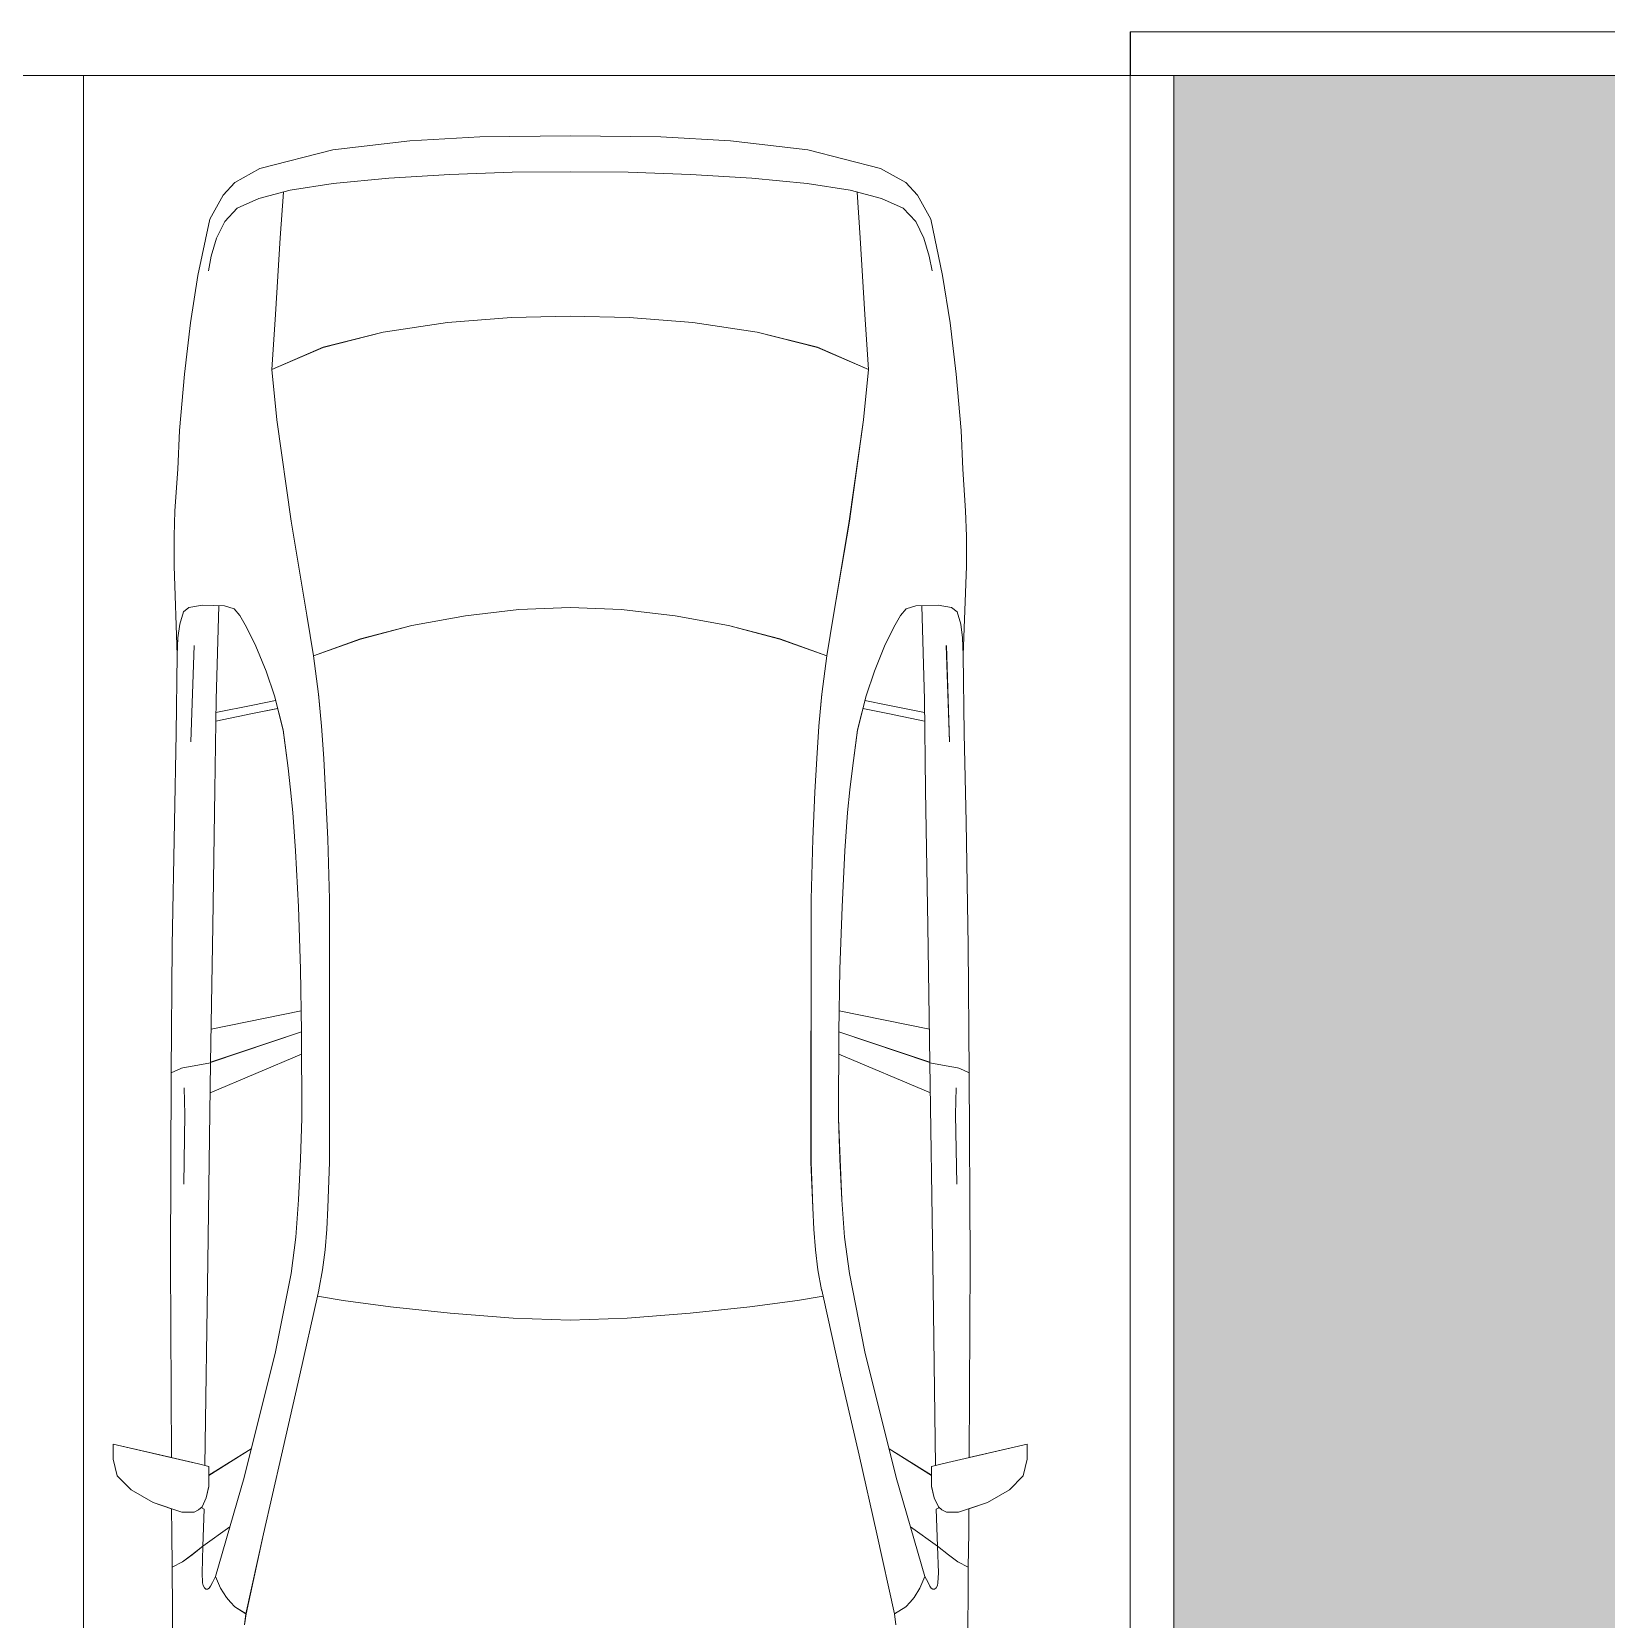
# Model space of a CAD drawing. Header units: millimetres. Extents: x -284281 to 1648660, y -821378 to -151356.
# Drawn here: x -178211 to -174601, y -269226 to -265587 of the extents above; entities that cross this region are included whole.
import ezdxf

# ---------------------------------------------------------------- set-up
doc = ezdxf.new("R2010")
doc.units = ezdxf.units.MM
doc.header["$MEASUREMENT"] = 0
doc.set_wipeout_variables(frame=1)
doc.linetypes.add('Wipeout_Contour', pattern=[1000, 0, -1000])
for name, color, linetype in [('Cars', 7, 'Continuous'), ('Extérieur - Environnement', 7, 'Continuous'), ('Sols_ Dalles', 7, 'Continuous'), ('Structure - Murs extérieurs', 7, 'Continuous')]:
    doc.layers.add(name, color=color, linetype=linetype)

# ---------------------------------------------------------------- blocks, each defined once
blk = doc.blocks.new('Dalle_14_1', base_point=(217961.3, -273253.3))
at = {"layer": 'Sols_ Dalles', "linetype": 'Continuous', "lineweight": 0, "true_color": 0x2e271c}
blk.add_hatch(color=250, dxfattribs=at).paths.add_polyline_path([(217961.3, -273253.3, 0.415791), (219972.1, -275253.2), (252109.1, -275106, 0.414214), (254098.3, -273095.2), (254087.4, -271073, -0.001346), (254087.4, -271062.3), (253905.6, -271062.3), (253905.6, -267687.3), (253887.3, -267687.3), (253887.3, -265687.3), (250537.6, -265687.3), (250537.6, -270787.3), (250537.7, -271092.1), (250548.6, -273114.3), (220537.6, -273253.3), (220537.6, -270687.3), (220537.6, -265687.3), (219961.3, -265687.3, 0.258849), (218113.8, -267154.8, 0.098562), (217961.3, -267920.6)])
at = {"layer": 'Sols_ Dalles', "color": 250, "linetype": 'Continuous', "lineweight": 5, "true_color": 0x1f1f1f, "flags": 128}
blk.add_lwpolyline([(217961.3, -273253.3, 0.415791), (219972.1, -275253.2), (252109.1, -275106, 0.414214), (254098.3, -273095.2), (254087.4, -271073, -0.001346), (254087.4, -271062.3), (253905.6, -271062.3), (253905.6, -267687.3), (253887.3, -267687.3), (253887.3, -265687.3), (250537.6, -265687.3), (250537.6, -270787.3), (250537.7, -271092.1), (250548.6, -273114.3), (220537.6, -273253.3), (220537.6, -270687.3), (220537.6, -265687.3), (219961.3, -265687.3, 0.258849), (218113.8, -267154.8, 0.098562), (217961.3, -267920.6)], format="xyb", close=True, dxfattribs=at)
blk = doc.blocks.new('Mur_72_1', base_point=(254187.3, -265687.3))
at = {"color": 254, "linetype": 'Wipeout_Contour', "lineweight": 0, "ltscale": 1095340.519234042}
blk.add_wipeout([(250537.6, -265687.3), (250437.6, -265587.3), (250437.6, -265687.3)], dxfattribs=at).dxf.layer = 'Structure - Murs extérieurs'
at = {"color": 254, "linetype": 'Wipeout_Contour', "lineweight": 0, "ltscale": 1465615.133242177}
blk.add_wipeout([(250537.6, -265687.3), (254187.3, -265687.3), (254187.3, -265587.3), (250537.6, -265587.3)], dxfattribs=at).dxf.layer = 'Structure - Murs extérieurs'
at = {"color": 254, "linetype": 'Wipeout_Contour', "lineweight": 0, "ltscale": 1095334.956299545}
blk.add_wipeout([(250537.6, -265587.3), (250437.6, -265587.3), (250537.6, -265687.3)], dxfattribs=at).dxf.layer = 'Structure - Murs extérieurs'
at = {"layer": 'Structure - Murs extérieurs', "color": 7, "linetype": 'Continuous', "lineweight": 5, "flags": 128}
for points in [[(250437.6, -265587.3), (250437.6, -265687.3)], [(254187.3, -265587.3), (250437.6, -265587.3)], [(250537.6, -265687.3), (254187.3, -265687.3)]]:
    blk.add_lwpolyline(points, dxfattribs=at)
blk = doc.blocks.new('Mur_73_1', base_point=(250537.6, -265687.3))
at = {"color": 254, "linetype": 'Wipeout_Contour', "lineweight": 0, "ltscale": 1467903.870191001}
blk.add_wipeout([(250537.6, -270687.3), (250537.6, -265687.3), (250437.6, -265687.3), (250437.6, -270687.3)], dxfattribs=at).dxf.layer = 'Structure - Murs extérieurs'
at = {"layer": 'Structure - Murs extérieurs', "color": 7, "linetype": 'Continuous', "lineweight": 5, "flags": 128}
for points in [[(250437.6, -265687.3), (250437.6, -270687.3)], [(250537.6, -270687.3), (250537.6, -265687.3)]]:
    blk.add_lwpolyline(points, dxfattribs=at)
blk = doc.blocks.new('Car 0025')
at = {"layer": 'Cars', "color": 7, "linetype": 'Continuous', "lineweight": 13}
for p, q in [((-379.7, 4658.6), (-556.6, 4637.7)), ((-556.6, 4637.7), (-379.7, 4658.6)), ((-219.5, 4667.4), (-379.7, 4658.6)), ((-379.7, 4658.6), (-219.5, 4667.4)), ((-12.1, 4670), (-219.5, 4667.4)), ((-219.5, 4667.4), (-12.1, 4670)), ((195.3, 4667.4), (-12.1, 4670)), ((195.3, 4667.4), (-12.1, 4670)), ((355.5, 4658.6), (195.3, 4667.4)), ((355.5, 4658.6), (195.3, 4667.4)), ((532.4, 4637.7), (355.5, 4658.6)), ((532.4, 4637.7), (355.5, 4658.6)), ((-556.6, 4637.7), (-723.6, 4595.1)), ((-723.6, 4595.1), (-556.6, 4637.7)), ((699.4, 4595.1), (532.4, 4637.7)), ((699.4, 4595.1), (532.4, 4637.7)), ((-723.6, 4595.1), (-781.2, 4562.9)), ((-781.2, 4562.9), (-723.6, 4595.1)), ((-287.8, 4581.6), (-145.2, 4586.3)), ((-145.2, 4586.3), (-12.1, 4587.6)), ((121, 4586.3), (-12.1, 4587.6)), ((263.6, 4581.6), (121, 4586.3)), ((757, 4562.9), (699.4, 4595.1)), ((757, 4562.9), (699.4, 4595.1)), ((-781.2, 4562.9), (-808.1, 4534)), ((-808.1, 4534), (-781.2, 4562.9)), ((-653.9, 4545.2), (-555.5, 4560.7)), ((-555.6, 4560.7), (-428.3, 4573.2)), ((-428.3, 4573.2), (-287.8, 4581.6)), ((404.1, 4573.2), (263.6, 4581.6)), ((531.4, 4560.7), (404.1, 4573.2)), ((629.7, 4545.2), (531.3, 4560.7)), ((783.9, 4534), (757, 4562.9)), ((783.9, 4534), (757, 4562.9)), ((-808.1, 4534), (-838.7, 4479.2)), ((-838.7, 4479.2), (-808.1, 4534)), ((-775.5, 4503.8), (-725.8, 4526.4)), ((-653.9, 4545.2), (-725.8, 4526.4)), ((-669.8, 4541.1), (-677, 4436)), ((629.7, 4545.2), (701.6, 4526.4)), ((645.6, 4541.1), (652.8, 4436)), ((751.3, 4503.8), (701.6, 4526.4)), ((814.5, 4479.2), (783.9, 4534)), ((814.5, 4479.2), (783.9, 4534)), ((-838.7, 4479.2), (-865.6, 4350.2)), ((-865.6, 4350.2), (-838.7, 4479.2)), ((-804.1, 4473.7), (-775.5, 4503.8)), ((779.9, 4473.7), (751.3, 4503.8)), ((841.4, 4350.2), (814.5, 4479.2)), ((841.4, 4350.2), (814.5, 4479.2)), ((-822.9, 4435.1), (-804.1, 4473.7)), ((798.7, 4435.1), (779.9, 4473.7)), ((-835.2, 4394.2), (-822.9, 4435.1)), ((-677, 4436), (-687.9, 4260.3)), ((652.8, 4436), (663.7, 4260.3)), ((811, 4394.2), (798.7, 4435.1)), ((-841.6, 4360.5), (-835.2, 4394.2)), ((817.4, 4360.5), (811, 4394.2)), ((-865.6, 4350.2), (-882.9, 4241.4)), ((-865.6, 4350.2), (-882.9, 4241.4)), ((858.7, 4241.4), (841.4, 4350.2)), ((841.4, 4350.2), (858.7, 4241.4)), ((-687.9, 4260.3), (-696.1, 4134.7)), ((663.7, 4260.3), (671.9, 4134.7)), ((-882.9, 4241.4), (-896.8, 4123.3)), ((-882.9, 4241.4), (-896.8, 4123.3)), ((-882.9, 4241.4), (-882.9, 4241.4)), ((-293.4, 4242.1), (-440.9, 4220.2)), ((-146.9, 4253.4), (-293.4, 4242.1)), ((-12.1, 4256.8), (-146.9, 4253.4)), ((-12.1, 4256.8), (122.7, 4253.4)), ((122.7, 4253.4), (269.2, 4242.1)), ((269.2, 4242.1), (416.7, 4220.2)), ((872.6, 4123.3), (858.7, 4241.4)), ((858.7, 4241.4), (872.6, 4123.3)), ((-578.8, 4185.2), (-696.1, 4134)), ((-440.9, 4220.2), (-578.8, 4185.2)), ((416.7, 4220.2), (554.6, 4185.2)), ((554.6, 4185.2), (671.9, 4134)), ((-896.8, 4123.3), (-908.3, 3994.9)), ((-908.3, 3994.9), (-896.8, 4123.3)), ((-696.1, 4134.7), (-684.8, 4018.8)), ((671.9, 4134.7), (660.6, 4018.8)), ((884.1, 3994.9), (872.6, 4123.3)), ((884.1, 3994.9), (872.6, 4123.3)), ((-684.8, 4018.8), (-652, 3786.7)), ((660.6, 4018.8), (627.8, 3786.7)), ((-908.3, 3994.9), (-912.1, 3905.8)), ((-912.1, 3905.8), (-908.3, 3994.9)), ((887.9, 3905.8), (884.1, 3994.9)), ((887.9, 3905.8), (884.1, 3994.9)), ((-912.1, 3905.8), (-918.5, 3810.1)), ((-918.5, 3810.1), (-912.1, 3905.8)), ((894.3, 3810.1), (887.9, 3905.8)), ((894.3, 3810.1), (887.9, 3905.8)), ((-918.5, 3810.1), (-920.3, 3752.2)), ((-920.3, 3752.2), (-918.5, 3810.1)), ((-652, 3786.7), (-615.8, 3571.1)), ((627.8, 3786.7), (591.6, 3571.1)), ((896.1, 3752.2), (894.3, 3810.1)), ((896.1, 3752.2), (894.3, 3810.1)), ((-920.3, 3752.2), (-920.3, 3683.6)), ((-920.3, 3752.2), (-920.3, 3683.6)), ((896.1, 3683.6), (896.1, 3752.2)), ((896.1, 3752.2), (896.1, 3683.6)), ((-920.3, 3683.6), (-913, 3480.7)), ((-913, 3480.7), (-920.3, 3683.6)), ((888.9, 3480.7), (896.1, 3683.6)), ((888.9, 3480.7), (896.1, 3683.6)), ((-899.1, 3578.6), (-907.5, 3550.6)), ((-886.4, 3589.1), (-899.1, 3578.6)), ((-855.4, 3593.9), (-886.4, 3589.1)), ((-804.8, 3592.7), (-855.4, 3593.9)), ((-824, 3377.8), (-818.1, 3593)), ((-782.3, 3585.5), (-804.8, 3592.7)), ((-769.3, 3570.3), (-782.3, 3585.5)), ((-754.4, 3544.1), (-769.3, 3570.3)), ((-615.8, 3571.1), (-600.6, 3478)), ((-252.3, 3570.1), (-375.1, 3547.5)), ((-129.6, 3584), (-252.3, 3570.1)), ((-12.1, 3588.7), (-129.6, 3584)), ((-12.1, 3588.7), (105.4, 3584)), ((105.4, 3584), (228.1, 3570.1)), ((228.1, 3570.1), (350.9, 3547.5)), ((591.6, 3571.1), (576.4, 3478)), ((730.2, 3544.1), (745.1, 3570.3)), ((745.1, 3570.3), (758.1, 3585.5)), ((758.1, 3585.5), (780.6, 3592.7)), ((780.6, 3592.7), (831.2, 3593.9)), ((799.8, 3377.8), (793.9, 3593)), ((831.2, 3593.9), (862.2, 3589.1)), ((862.2, 3589.1), (874.9, 3578.6)), ((874.9, 3578.6), (883.3, 3550.6)), ((-907.5, 3550.6), (-911.8, 3519.1)), ((-733, 3500.1), (-754.4, 3544.1)), ((-375.1, 3547.5), (-492.9, 3516.7)), ((350.9, 3547.5), (468.7, 3516.7)), ((708.8, 3500.1), (730.2, 3544.1)), ((883.3, 3550.6), (887.6, 3519.1)), ((-911.8, 3519.1), (-913, 3480.7)), ((-874.4, 3501.9), (-881.8, 3281.1)), ((-709.6, 3442.8), (-733, 3500.1)), ((-492.9, 3516.7), (-600.6, 3478)), ((468.7, 3516.7), (576.4, 3478)), ((685.4, 3442.8), (708.8, 3500.1)), ((850.2, 3501.9), (857.6, 3281.1)), ((887.6, 3519.1), (888.9, 3480.7)), ((-913, 3480.7), (-915.3, 3300.4)), ((-915.3, 3300.4), (-913, 3480.7)), ((-600.6, 3478), (-588.9, 3390.6)), ((576.4, 3478), (564.8, 3390.6)), ((891.1, 3300.4), (888.9, 3480.7)), ((891.1, 3300.4), (888.9, 3480.7)), ((-690.2, 3386.2), (-709.6, 3442.8)), ((666.1, 3386.2), (685.4, 3442.8)), ((-670.4, 3308.1), (-690.2, 3386.2)), ((-588.9, 3390.6), (-582.3, 3317.1)), ((564.8, 3390.6), (558.1, 3317.1)), ((646.2, 3308.1), (666.1, 3386.2)), ((-826.9, 3170.4), (-824, 3377.8)), ((-824.4, 3348), (-740, 3365.2)), ((-740.3, 3346), (-682.9, 3357.1)), ((-740, 3365.2), (-687.5, 3375.4)), ((716.1, 3346), (658.7, 3357.1)), ((715.8, 3365.2), (663.3, 3375.4)), ((800.2, 3348), (715.8, 3365.2)), ((802.7, 3170.4), (799.8, 3377.8)), ((-824.7, 3328.7), (-740.3, 3346)), ((-582.3, 3317.1), (-577.3, 3242.7)), ((558.1, 3317.1), (553.1, 3242.7)), ((800.5, 3328.7), (716.1, 3346)), ((-915.3, 3300.4), (-919.6, 3097.2)), ((-915.3, 3300.4), (-919.6, 3097.2)), ((-659, 3220.7), (-670.4, 3308.1)), ((634.8, 3220.7), (646.2, 3308.1)), ((895.4, 3097.2), (891.1, 3300.4)), ((891.1, 3300.4), (895.4, 3097.2)), ((-577.3, 3242.7), (-572.9, 3165.9)), ((553.1, 3242.7), (548.7, 3165.9)), ((-653.2, 3171.1), (-659, 3220.7)), ((629, 3171.1), (634.8, 3220.7)), ((-831.9, 2859.6), (-826.9, 3170.4)), ((-648.1, 3119.2), (-653.2, 3171.1)), ((-572.9, 3165.9), (-568.1, 3057.7)), ((548.7, 3165.9), (543.9, 3057.7)), ((623.9, 3119.2), (629, 3171.1)), ((807.7, 2859.6), (802.7, 3170.4)), ((-919.6, 3097.2), (-924.4, 2813.9)), ((-919.6, 3097.2), (-924.4, 2813.9)), ((-641.8, 3031.2), (-648.1, 3119.2)), ((617.6, 3031.2), (623.9, 3119.2)), ((900.2, 2813.9), (895.4, 3097.2)), ((895.4, 3097.2), (900.2, 2813.9)), ((-568.1, 3057.8), (-564.2, 2920.2)), ((543.9, 3057.8), (540, 2920.2)), ((-635.4, 2903.1), (-641.8, 3031.2)), ((611.2, 2903.1), (617.6, 3031.2)), ((-564.2, 2920.2), (-564.1, 2317.3)), ((540, 2920.2), (539.9, 2317.3)), ((-630.4, 2759.9), (-635.4, 2903.1)), ((606.2, 2759.9), (611.2, 2903.1)), ((-836.8, 2545.3), (-831.9, 2859.6)), ((812.6, 2545.3), (807.7, 2859.6)), ((-924.4, 2813.9), (-926.9, 2522.7)), ((-924.4, 2813.9), (-926.9, 2522.7)), ((902.7, 2522.7), (900.2, 2813.9)), ((900.2, 2813.9), (902.7, 2522.7)), ((-628, 2616.3), (-630.4, 2759.9)), ((603.8, 2616.3), (606.2, 2759.9)), ((-835.6, 2622.4), (-628.8, 2664.8)), ((811.4, 2622.4), (604.6, 2664.8)), ((-628, 2616.3), (-836.8, 2546.4)), ((-627.5, 2418.3), (-628, 2616.3)), ((603.3, 2418.3), (603.8, 2616.3)), ((603.8, 2616.3), (812.6, 2546.4)), ((-837.8, 2476.4), (-627.9, 2564.8)), ((813.6, 2476.4), (603.7, 2564.8)), ((-926.9, 2522.7), (-928.9, 2089.8)), ((-928.9, 2089.8), (-926.9, 2522.7)), ((-926.9, 2522.7), (-905.2, 2532.4)), ((-905.2, 2532.4), (-903.2, 2533)), ((-903.2, 2533), (-900, 2533.7)), ((-900, 2533.7), (-874.1, 2538.4)), ((-874.1, 2538.4), (-836.8, 2545.3)), ((-836.8, 2545.3), (-843.3, 2088.2)), ((812.6, 2545.3), (819.1, 2088.2)), ((849.9, 2538.4), (812.6, 2545.3)), ((875.8, 2533.7), (849.9, 2538.4)), ((879.1, 2533), (875.8, 2533.7)), ((881, 2532.4), (879.1, 2533)), ((902.7, 2522.7), (881, 2532.4)), ((904.7, 2089.8), (902.7, 2522.7)), ((904.7, 2089.8), (902.7, 2522.7)), ((-897, 2487.7), (-895.5, 2426.5)), ((872.8, 2487.7), (871.3, 2426.5)), ((-895.5, 2426.5), (-898.1, 2267.2)), ((-630.6, 2324.2), (-627.5, 2418.3)), ((606.4, 2324.2), (603.3, 2418.3)), ((871.3, 2426.5), (873.9, 2267.2)), ((-634.8, 2231.6), (-630.6, 2324.2)), ((-564.1, 2317.3), (-567.9, 2213)), ((539.9, 2317.3), (543.8, 2213)), ((610.6, 2231.6), (606.4, 2324.2)), ((-640.9, 2145.4), (-634.8, 2231.6)), ((616.7, 2145.4), (610.6, 2231.6)), ((-567.9, 2213), (-570.5, 2163.8)), ((543.8, 2213), (546.3, 2163.8)), ((-570.5, 2163.8), (-574.3, 2116.7)), ((546.3, 2163.8), (550.1, 2116.7)), ((-652.1, 2062.2), (-640.9, 2145.4)), ((-574.3, 2116.7), (-580.1, 2070.5)), ((550.1, 2116.7), (555.9, 2070.5)), ((627.9, 2062.2), (616.7, 2145.4)), ((-928.9, 2089.8), (-926.4, 1640.4)), ((-926.4, 1640.4), (-928.9, 2089.8)), ((-843.3, 2088.2), (-849.7, 1622.1)), ((819.1, 2088.2), (825.5, 1622.1)), ((902.2, 1640.4), (904.7, 2089.8)), ((902.2, 1640.4), (904.7, 2089.8)), ((-687.5, 1882.8), (-652.1, 2062.2)), ((-580.1, 2070.5), (-588.5, 2025.1)), ((555.9, 2070.5), (564.3, 2025.1)), ((663.3, 1882.8), (627.9, 2062.2)), ((-591.8, 2010.3), (-632, 1830.3)), ((-591.8, 2010.3), (-588.8, 2024.6)), ((-591.8, 2010.3), (-532.9, 2000.2)), ((-588.8, 2024.6), (-588.4, 2025.3)), ((567.6, 2010.3), (508.7, 2000.2)), ((564.6, 2024.6), (564.2, 2025.3)), ((567.6, 2010.3), (564.6, 2024.6)), ((567.6, 2010.3), (607.8, 1830.3)), ((-532.9, 2000.2), (-424.2, 1986.1)), ((-424.2, 1986.1), (-287.2, 1971.5)), ((-287.2, 1971.5), (-142.7, 1960.1)), ((263, 1971.5), (118.5, 1960.1)), ((400, 1986.1), (263, 1971.5)), ((508.7, 2000.2), (400, 1986.1)), ((-142.7, 1960.1), (-12.1, 1955.6)), ((118.5, 1960.1), (-12.1, 1955.6)), ((-759.7, 1595.1), (-687.5, 1882.8)), ((735.5, 1595.1), (663.3, 1882.8)), ((-632, 1830.3), (-674.2, 1645.7)), ((607.8, 1830.3), (650, 1645.7)), ((-926.4, 1640.4), (-1059.8, 1671.2)), ((-1059.8, 1671.2), (-1059.8, 1636.9)), ((-1059.8, 1671.2), (-887.7, 1631.5)), ((-1059.8, 1671.2), (-1059.8, 1636.9)), ((-743.3, 1660.3), (-840.5, 1599.8)), ((-674.2, 1645.7), (-715.3, 1465.4)), ((650, 1645.7), (691.1, 1465.4)), ((719.1, 1660.3), (816.3, 1599.8)), ((1035.6, 1671.2), (863.5, 1631.5)), ((1035.6, 1671.2), (902.2, 1640.4)), ((1035.6, 1636.9), (1035.6, 1671.2)), ((1035.6, 1671.2), (1035.6, 1636.9)), ((-1059.8, 1636.9), (-1050.9, 1598.8)), ((-1050.9, 1598.8), (-1059.8, 1636.9)), ((-887.7, 1631.5), (-864.6, 1626)), ((-864.6, 1626), (-840.5, 1619.8)), ((-840.5, 1619.8), (-840.5, 1574.6)), ((840.4, 1626), (816.3, 1619.8)), ((816.3, 1619.8), (816.3, 1574.6)), ((863.5, 1631.5), (840.4, 1626)), ((1026.7, 1598.8), (1035.6, 1636.9)), ((1026.7, 1598.8), (1035.6, 1636.9)), ((-1050.9, 1598.8), (-1019.1, 1566.8)), ((-1019.1, 1566.8), (-1050.9, 1598.8)), ((-1019.1, 1566.8), (-968.5, 1537.3)), ((-968.5, 1537.3), (-1019.1, 1566.8)), ((-840.5, 1574.6), (-846.5, 1548.1)), ((-759.7, 1595.1), (-825.1, 1368)), ((735.5, 1595.1), (800.9, 1368)), ((816.3, 1574.6), (822.3, 1548.1)), ((944.3, 1537.3), (994.9, 1566.8)), ((944.3, 1537.3), (994.9, 1566.8)), ((994.9, 1566.8), (1026.7, 1598.8)), ((994.9, 1566.8), (1026.7, 1598.8)), ((-968.5, 1537.3), (-926, 1523.1)), ((-902.5, 1515.3), (-968.5, 1537.3)), ((-846.5, 1548.1), (-856.3, 1528)), ((822.3, 1548.1), (832.1, 1528)), ((878.3, 1515.3), (944.3, 1537.3)), ((901.8, 1523.1), (944.3, 1537.3)), ((-926, 1523.1), (-925.7, 1467.7)), ((-925.7, 1467.7), (-926, 1523.1)), ((-874.6, 1515.3), (-902.5, 1515.3)), ((-864.4, 1520.4), (-874.6, 1515.3)), ((-856.3, 1528), (-864.4, 1520.4)), ((-851.4, 1522.3), (-858.6, 1525.8)), ((-851.4, 1522.3), (-854.4, 1437.8)), ((827.2, 1522.3), (834.4, 1525.8)), ((827.2, 1522.3), (830.2, 1437.8)), ((832.1, 1528), (840.2, 1520.4)), ((840.2, 1520.4), (850.4, 1515.3)), ((850.4, 1515.3), (878.3, 1515.3)), ((901.5, 1467.7), (901.8, 1523.1)), ((901.5, 1467.7), (901.8, 1523.1)), ((-925.7, 1467.7), (-924.7, 1389.7)), ((-925.7, 1467.7), (-924.7, 1389.7)), ((-792.3, 1482), (-854.4, 1437.8)), ((-715.3, 1465.4), (-755.5, 1282.4)), ((691.1, 1465.4), (731.3, 1282.4)), ((768.1, 1482), (830.2, 1437.8)), ((900.5, 1389.7), (901.5, 1467.7)), ((901.5, 1467.7), (900.5, 1389.7)), ((-854.4, 1437.8), (-879.3, 1417.7)), ((-854.4, 1437.8), (-856.2, 1376.4)), ((830.2, 1437.8), (855.1, 1417.7)), ((830.2, 1437.8), (832, 1376.4)), ((-900.9, 1401.3), (-924.7, 1389.7)), ((-924.7, 1389.7), (-920.5, 734.5)), ((-924.7, 1389.7), (-920.5, 734.5)), ((-879.3, 1417.7), (-900.9, 1401.3)), ((855.1, 1417.7), (876.7, 1401.3)), ((876.7, 1401.3), (900.5, 1389.7)), ((896.3, 734.5), (900.5, 1389.7)), ((900.5, 1389.7), (896.3, 734.5)), ((-856.2, 1376.4), (-855, 1353.4)), ((-855, 1353.4), (-853.9, 1347.6)), ((-853.9, 1347.6), (-851, 1342)), ((-836.8, 1345.8), (-832.5, 1354)), ((-832.4, 1354), (-825.1, 1368)), ((-825.1, 1368), (-813.7, 1341.5)), ((800.9, 1368), (789.5, 1341.5)), ((808.2, 1354), (800.9, 1368)), ((812.6, 1345.8), (808.3, 1354)), ((829.7, 1347.6), (826.8, 1342)), ((830.8, 1353.4), (829.7, 1347.6)), ((832, 1376.4), (830.8, 1353.4)), ((-847.5, 1338.9), (-851, 1342)), ((-843.8, 1338.8), (-847.5, 1338.9)), ((-839.9, 1341.4), (-843.8, 1338.8)), ((-839.9, 1341.4), (-836.8, 1345.8)), ((-813.7, 1341.5), (-800.3, 1320)), ((-800.3, 1320), (-791.1, 1308.8)), ((776.1, 1320), (766.9, 1308.8)), ((789.5, 1341.5), (776.1, 1320)), ((815.7, 1341.4), (812.6, 1345.8)), ((815.7, 1341.4), (819.6, 1338.8)), ((819.6, 1338.8), (823.3, 1338.9)), ((823.3, 1338.9), (826.8, 1342)), ((-791.1, 1308.8), (-781.4, 1298.4)), ((-781.4, 1298.4), (-755.5, 1282.4)), ((-755.5, 1282.4), (-758.8, 1257.5)), ((-755.5, 1282.4), (-755.5, 1282.4)), ((757.2, 1298.4), (731.3, 1282.4)), ((731.3, 1282.4), (734.6, 1257.5)), ((731.3, 1282.4), (731.3, 1282.4)), ((766.9, 1308.8), (757.2, 1298.4))]:
    blk.add_line(p, q, dxfattribs=at)

msp = doc.modelspace()

# ---------------------------------------------------------------- hatches: boundary and pattern name
at = {"layer": 'Sols_ Dalles', "linetype": 'Continuous', "lineweight": 0, "true_color": 0x2e271c}
msp.add_hatch(color=250, dxfattribs=at).paths.add_polyline_path([(-208168.02222, -273253.26877, 0.4157910988), (-206157.25619, -275253.23979), (-174020.265, -275105.96997, 0.4142135624), (-172031.06001, -273095.23292), (-172041.94576, -271073.02067, -0.001345761), (-172041.97474, -271062.25464), (-172041.97474, -267687.29374), (-172041.97474, -265687.29374), (-175591.76314, -265687.29374), (-175591.76314, -270787.29219), (-175591.60232, -271092.1288), (-175580.71657, -273114.34105), (-205591.76314, -273253.26877), (-205591.76314, -270687.29374), (-205591.76314, -265687.29374), (-206168.02222, -265687.29374, 0.2588489053), (-208015.56832, -267154.75238, 0.0985616194), (-208168.02222, -267920.63319)])

# ---------------------------------------------------------------- linework, layer by layer
at = {"color": 9, "linetype": 'Continuous', "lineweight": 5}
msp.add_lwpolyline([(-208256.2426, -273475.38502, 0.3865533313), (-206058.31933, -275253.23979), (-190681.3397, -275196.19066), (-182697.89344, -275116.10287, 0.0051889555), (-182644.79769, -275105.96997), (-173921.32814, -275105.96997, 0.4142135624), (-171932.12315, -273095.23292), (-171943.0089, -271073.02067, -0.001345761), (-171943.03788, -271062.25464), (-171943.03788, -267687.29374), (-171943.03788, -265687.29374), (-173921.32814, -265687.29374), (-175591.76314, -265687.29374), (-175591.76314, -270687.29374), (-205491.76314, -270687.29374), (-205491.76314, -265687.29374), (-205491.76314, -265587.29374), (-206176.19022, -265587.29374), (-206173.85271, -265605.82722, 0.2588490016), (-208011.65088, -266951.54513), (-208028.61366, -266943.72092, 0.0985615086), (-208259.38232, -267730.33623), (-208266.6445, -273329.32486, 0.0251892193)], format="xyb", close=True, dxfattribs=at)
at = {"color": 255, "linetype": 'Continuous', "lineweight": 5, "flags": 128}
msp.add_lwpolyline([(-180591.76314, -265687.29374), (-180591.76314, -270687.29374), (-178091.76314, -270687.29374), (-178091.76314, -265687.29374)], close=True, dxfattribs=at)
for points in [[(-178091.76314, -265687.29374), (-180591.76314, -265687.29374)], [(-178091.76314, -265687.29374), (-178091.76314, -270687.29374)], [(-178091.76314, -270687.29374), (-178091.76314, -265687.29374)]]:
    msp.add_lwpolyline(points, dxfattribs=at)
at = {"layer": 'Extérieur - Environnement', "color": 7, "linetype": 'Continuous', "lineweight": 13}
for p, q in [((-177183.32284, -265828.35565), (-177343.45184, -265837.16376)), ((-177343.45184, -265837.16376), (-177183.32284, -265828.35565)), ((-176975.8796, -265825.76352), (-177183.32284, -265828.35565)), ((-177183.32284, -265828.35565), (-176975.8796, -265825.76352)), ((-176768.43637, -265828.35565), (-176975.8796, -265825.76352)), ((-176768.43637, -265828.35565), (-176975.8796, -265825.76352)), ((-176608.30737, -265837.16376), (-176768.43637, -265828.35565)), ((-176608.30737, -265837.16376), (-176768.43637, -265828.35565)), ((-177520.39141, -265858.07583), (-177687.41554, -265900.70288)), ((-177687.41554, -265900.70288), (-177520.39141, -265858.07583)), ((-177343.45184, -265837.16376), (-177520.39141, -265858.07583)), ((-177520.39141, -265858.07583), (-177343.45184, -265837.16376)), ((-176431.36779, -265858.07583), (-176608.30737, -265837.16376)), ((-176431.36779, -265858.07583), (-176608.30737, -265837.16376)), ((-176264.34367, -265900.70288), (-176431.36779, -265858.07583)), ((-176264.34367, -265900.70288), (-176431.36779, -265858.07583)), ((-177687.41554, -265900.70288), (-177745.0116, -265932.91234)), ((-177745.0116, -265932.91234), (-177687.41554, -265900.70288)), ((-176206.74761, -265932.91234), (-176264.34367, -265900.70288)), ((-176206.74761, -265932.91234), (-176264.34367, -265900.70288)), ((-177745.0116, -265932.91234), (-177771.87386, -265961.82058)), ((-177771.87386, -265961.82058), (-177745.0116, -265932.91234)), ((-177617.6418, -265950.54523), (-177519.32477, -265935.10232)), ((-177519.34262, -265935.10512), (-177392.11432, -265922.56225)), ((-177392.11432, -265922.56225), (-177251.55537, -265914.1449)), ((-177251.55537, -265914.1449), (-177109.0065, -265909.47744)), ((-177109.0065, -265909.47744), (-176975.8796, -265908.16262)), ((-176842.7527, -265909.47744), (-176975.8796, -265908.16262)), ((-176700.20383, -265914.1449), (-176842.7527, -265909.47744)), ((-176559.64489, -265922.56225), (-176700.20383, -265914.1449)), ((-176432.41659, -265935.10512), (-176559.64489, -265922.56225)), ((-176334.11741, -265950.54523), (-176432.43444, -265935.10232)), ((-176179.88535, -265961.82058), (-176206.74761, -265932.91234)), ((-176179.88535, -265961.82058), (-176206.74761, -265932.91234)), ((-177771.87386, -265961.82058), (-177802.52476, -266016.53951)), ((-177802.52476, -266016.53951), (-177771.87386, -265961.82058)), ((-177739.24352, -265991.93877), (-177689.5653, -265969.40014)), ((-177617.6418, -265950.54523), (-177689.5653, -265969.40014)), ((-177633.60693, -265954.73053), (-177640.73855, -266059.81149)), ((-176334.11741, -265950.54523), (-176262.19391, -265969.40014)), ((-176318.15228, -265954.73053), (-176311.02066, -266059.81149)), ((-176212.51569, -265991.93877), (-176262.19391, -265969.40014)), ((-176149.23445, -266016.53951), (-176179.88535, -265961.82058)), ((-176149.23445, -266016.53951), (-176179.88535, -265961.82058)), ((-177767.86423, -266022.12703), (-177739.24352, -265991.93877)), ((-176183.89498, -266022.12703), (-176212.51569, -265991.93877)), ((-177802.52476, -266016.53951), (-177829.42022, -266145.58991)), ((-177829.42022, -266145.58991), (-177802.52476, -266016.53951)), ((-177786.72693, -266060.72295), (-177767.86423, -266022.12703)), ((-176165.03228, -266060.72295), (-176183.89498, -266022.12703)), ((-176122.33899, -266145.58991), (-176149.23445, -266016.53951)), ((-176122.33899, -266145.58991), (-176149.23445, -266016.53951)), ((-177799.00715, -266101.5348), (-177786.72693, -266060.72295)), ((-177640.73855, -266059.81149), (-177651.63457, -266235.46924)), ((-176311.02066, -266059.81149), (-176300.12464, -266235.46924)), ((-176152.75206, -266101.5348), (-176165.03228, -266060.72295)), ((-177805.40425, -266135.29661), (-177799.00715, -266101.5348)), ((-176146.35495, -266135.29661), (-176152.75206, -266101.5348)), ((-177829.42022, -266145.58991), (-177846.71442, -266254.37058)), ((-177829.42022, -266145.58991), (-177846.71442, -266254.37058)), ((-176105.04479, -266254.37058), (-176122.33899, -266145.58991)), ((-176122.33899, -266145.58991), (-176105.04479, -266254.37058)), ((-177846.71312, -266254.35953), (-177860.53655, -266372.4389)), ((-177846.71312, -266254.35953), (-177860.53655, -266372.4389)), ((-177846.71442, -266254.37058), (-177846.71312, -266254.35953)), ((-177651.63457, -266235.46924), (-177659.92572, -266361.04886)), ((-177257.16148, -266253.72786), (-177404.71729, -266275.56951)), ((-177110.63276, -266242.40601), (-177257.16148, -266253.72786)), ((-176975.8796, -266238.95976), (-177110.63276, -266242.40601)), ((-176975.8796, -266238.95976), (-176841.12645, -266242.40601)), ((-176841.12645, -266242.40601), (-176694.59773, -266253.72786)), ((-176694.59773, -266253.72786), (-176547.04191, -266275.56951)), ((-176300.12464, -266235.46924), (-176291.83349, -266361.04886)), ((-176105.04609, -266254.35953), (-176091.22266, -266372.4389)), ((-176091.22266, -266372.4389), (-176105.04479, -266254.37058)), ((-177404.71729, -266275.56951), (-177542.53733, -266310.61158)), ((-176547.04191, -266275.56951), (-176409.22188, -266310.61158)), ((-177542.53733, -266310.61158), (-177659.85808, -266361.74033)), ((-176409.22188, -266310.61158), (-176291.90113, -266361.74033)), ((-177860.53655, -266372.4389), (-177872.05927, -266500.92563)), ((-177872.05927, -266500.92563), (-177860.53655, -266372.4389)), ((-177659.92572, -266361.04886), (-177648.58506, -266476.98461)), ((-176291.83349, -266361.04886), (-176303.17415, -266476.98461)), ((-176079.69994, -266500.92563), (-176091.22266, -266372.4389)), ((-176079.69994, -266500.92563), (-176091.22266, -266372.4389)), ((-177648.58506, -266476.98461), (-177615.78563, -266709.07991)), ((-176303.17415, -266476.98461), (-176335.97358, -266709.07991)), ((-177872.05927, -266500.92563), (-177875.85524, -266589.93472)), ((-177875.85524, -266589.93472), (-177872.05927, -266500.92563)), ((-176075.90396, -266589.93472), (-176079.69994, -266500.92563)), ((-176075.90396, -266589.93472), (-176079.69994, -266500.92563)), ((-177875.85524, -266589.93472), (-177882.28014, -266685.68789)), ((-177882.28014, -266685.68789), (-177875.85524, -266589.93472)), ((-176069.47907, -266685.68789), (-176075.90396, -266589.93472)), ((-176069.47907, -266685.68789), (-176075.90396, -266589.93472)), ((-177882.28014, -266685.68789), (-177884.04481, -266743.57041)), ((-177884.04481, -266743.57041), (-177882.28014, -266685.68789)), ((-176067.7144, -266743.57041), (-176069.47907, -266685.68789)), ((-176067.7144, -266743.57041), (-176069.47907, -266685.68789)), ((-177615.78563, -266709.07991), (-177579.61339, -266924.69169)), ((-176335.97358, -266709.07991), (-176372.14582, -266924.69169)), ((-177884.04481, -266743.57041), (-177884.08935, -266812.14388)), ((-177884.04481, -266743.57041), (-177884.08935, -266812.14388)), ((-176067.66986, -266812.14388), (-176067.7144, -266743.57041)), ((-176067.7144, -266743.57041), (-176067.66986, -266812.14388)), ((-177884.08935, -266812.14388), (-177876.8282, -267015.11622)), ((-177876.8282, -267015.11622), (-177884.08935, -266812.14388)), ((-176074.93101, -267015.11622), (-176067.66986, -266812.14388)), ((-176074.93101, -267015.11622), (-176067.66986, -266812.14388)), ((-177862.8365, -266917.17362), (-177871.24108, -266945.17872)), ((-177850.13549, -266906.68173), (-177862.8365, -266917.17362)), ((-177819.15764, -266901.90924), (-177850.13549, -266906.68173)), ((-177768.54379, -266903.11646), (-177819.15764, -266901.90924)), ((-177787.74941, -267118.03368), (-177781.92598, -266902.79727)), ((-177746.06908, -266910.29321), (-177768.54379, -266903.11646)), ((-177733.07078, -266925.46847), (-177746.06908, -266910.29321)), ((-177093.41499, -266911.77991), (-177216.09786, -266925.66614)), ((-176975.8796, -266907.061), (-177093.41499, -266911.77991)), ((-176975.8796, -266907.061), (-176858.34422, -266911.77991)), ((-176858.34422, -266911.77991), (-176735.66135, -266925.66614)), ((-176218.68843, -266925.46847), (-176205.69013, -266910.29321)), ((-176205.69013, -266910.29321), (-176183.21542, -266903.11646)), ((-176183.21542, -266903.11646), (-176132.60157, -266901.90924)), ((-176164.0098, -267118.03368), (-176169.83323, -266902.79727)), ((-176132.60157, -266901.90924), (-176101.62372, -266906.68173)), ((-176101.62372, -266906.68173), (-176088.92271, -266917.17362)), ((-176088.92271, -266917.17362), (-176080.51813, -266945.17872)), ((-177871.24108, -266945.17872), (-177875.5553, -266976.68211)), ((-177718.17696, -266951.66209), (-177733.07078, -266925.46847)), ((-177696.77259, -266995.68437), (-177718.17696, -266951.66209)), ((-177579.61339, -266924.69169), (-177564.39991, -267017.73544)), ((-177338.85266, -266948.26862), (-177456.70227, -266979.13343)), ((-177216.09786, -266925.66614), (-177338.85266, -266948.26862)), ((-176735.66135, -266925.66614), (-176612.90655, -266948.26862)), ((-176612.90655, -266948.26862), (-176495.05694, -266979.13343)), ((-176372.14582, -266924.69169), (-176387.3593, -267017.73544)), ((-176254.98662, -266995.68437), (-176233.58225, -266951.66209)), ((-176233.58225, -266951.66209), (-176218.68843, -266925.46847)), ((-176080.51813, -266945.17872), (-176076.2039, -266976.68211)), ((-177875.5553, -266976.68211), (-177876.8282, -267015.11622)), ((-177838.16179, -266993.87959), (-177845.57898, -267214.66003)), ((-177456.70227, -266979.13343), (-177564.39991, -267017.73544)), ((-176495.05694, -266979.13343), (-176387.3593, -267017.73544)), ((-176113.59742, -266993.87959), (-176106.18023, -267214.66003)), ((-176076.2039, -266976.68211), (-176074.93101, -267015.11622)), ((-177876.8282, -267015.11622), (-177879.04194, -267195.42194)), ((-177879.04194, -267195.42194), (-177876.8282, -267015.11622)), ((-177673.35762, -267052.95632), (-177696.77259, -266995.68437)), ((-177564.39991, -267017.73544), (-177552.72844, -267105.16234)), ((-176387.3593, -267017.73544), (-176399.03077, -267105.16234)), ((-176278.40159, -267052.95632), (-176254.98662, -266995.68437)), ((-176072.71727, -267195.42194), (-176074.93101, -267015.11622)), ((-176072.71727, -267195.42194), (-176074.93101, -267015.11622)), ((-177654.02842, -267109.61749), (-177673.35762, -267052.95632)), ((-176297.73079, -267109.61749), (-176278.40159, -267052.95632)), ((-177790.68182, -267325.35055), (-177787.74941, -267118.03368)), ((-177788.17, -267147.76871), (-177703.78184, -267130.53691)), ((-177704.05473, -267149.83017), (-177646.63976, -267138.68025)), ((-177703.78184, -267130.53691), (-177651.3011, -267120.34522)), ((-177634.19368, -267187.636), (-177654.02842, -267109.61749)), ((-177552.72996, -267105.14564), (-177546.03706, -267178.67008)), ((-176399.02925, -267105.14564), (-176405.72215, -267178.67008)), ((-176317.56552, -267187.636), (-176297.73079, -267109.61749)), ((-176247.70448, -267149.83017), (-176305.11945, -267138.68025)), ((-176247.97737, -267130.53691), (-176300.45811, -267120.34522)), ((-176163.58921, -267147.76871), (-176247.97737, -267130.53691)), ((-176161.07739, -267325.35055), (-176164.0098, -267118.03368)), ((-177788.44289, -267167.06197), (-177704.05473, -267149.83017)), ((-176163.31632, -267167.06197), (-176247.70448, -267149.83017)), ((-177879.04194, -267195.42194), (-177883.39132, -267398.63248)), ((-177879.04194, -267195.42194), (-177883.39132, -267398.63248)), ((-177622.78473, -267275.12651), (-177634.19368, -267187.636)), ((-177546.03799, -267178.65615), (-177541.07117, -267253.1309)), ((-176405.72122, -267178.65615), (-176410.68803, -267253.1309)), ((-176328.97448, -267275.12651), (-176317.56552, -267187.636)), ((-176068.36788, -267398.63248), (-176072.71727, -267195.42194)), ((-176072.71727, -267195.42194), (-176068.36788, -267398.63248)), ((-177616.93834, -267324.70503), (-177622.78473, -267275.12651)), ((-177541.07146, -267253.12659), (-177536.66805, -267329.92371)), ((-176410.68775, -267253.12659), (-176415.09116, -267329.92371)), ((-176334.82087, -267324.70503), (-176328.97448, -267275.12651)), ((-177795.64209, -267636.14806), (-177790.68182, -267325.35055)), ((-177611.84444, -267376.54286), (-177616.93834, -267324.70503)), ((-177536.66849, -267329.91363), (-177531.90288, -267438.03433)), ((-176415.09072, -267329.91363), (-176419.85633, -267438.03433)), ((-176339.91476, -267376.54286), (-176334.82087, -267324.70503)), ((-176156.11712, -267636.14806), (-176161.07739, -267325.35055)), ((-177605.6071, -267464.55695), (-177611.84444, -267376.54286)), ((-176346.15211, -267464.55695), (-176339.91476, -267376.54286)), ((-177883.39132, -267398.63248), (-177888.17685, -267681.8664)), ((-177883.39132, -267398.63248), (-177888.17685, -267681.8664)), ((-176063.58236, -267681.8664), (-176068.36788, -267398.63248)), ((-176068.36788, -267398.63248), (-176063.58236, -267681.8664)), ((-177599.21994, -267592.68594), (-177605.6071, -267464.55695)), ((-177531.90298, -267438.03077), (-177527.93212, -267575.55173)), ((-176419.85623, -267438.03077), (-176423.82709, -267575.55173)), ((-176352.53927, -267592.68594), (-176346.15211, -267464.55695)), ((-177527.93212, -267575.55173), (-177527.89355, -268178.51767)), ((-176423.82709, -267575.55173), (-176423.86566, -268178.51767)), ((-177594.22003, -267735.92644), (-177599.21994, -267592.68594)), ((-176357.53918, -267735.92644), (-176352.53927, -267592.68594)), ((-177800.60258, -267950.44806), (-177795.64209, -267636.14806)), ((-176151.15663, -267950.44806), (-176156.11712, -267636.14806)), ((-177888.17685, -267681.8664), (-177890.69518, -267973.11319)), ((-177888.17685, -267681.8664), (-177890.69518, -267973.11319)), ((-176061.06403, -267973.11319), (-176063.58236, -267681.8664)), ((-176063.58236, -267681.8664), (-176061.06403, -267973.11319)), ((-177591.79696, -267879.45679), (-177594.22003, -267735.92644)), ((-176359.96225, -267879.45679), (-176357.53918, -267735.92644)), ((-177799.38612, -267873.3724), (-177592.61484, -267831.0099)), ((-176152.37309, -267873.3724), (-176359.14437, -267831.0099)), ((-177591.79696, -267879.45679), (-177800.58536, -267949.35697)), ((-177591.25843, -268077.47084), (-177591.79696, -267879.45679)), ((-176360.50077, -268077.47084), (-176359.96225, -267879.45679)), ((-176359.96225, -267879.45679), (-176151.17385, -267949.35697)), ((-177801.57411, -268019.42707), (-177591.65678, -267931.00109)), ((-176150.18509, -268019.42707), (-176360.10243, -267931.00109)), ((-177890.69518, -267973.11319), (-177892.66342, -268405.99152)), ((-177892.66342, -268405.99152), (-177890.69518, -267973.11319)), ((-177890.69518, -267973.11319), (-177868.98649, -267963.34875)), ((-177868.98649, -267963.34875), (-177867.03098, -267962.78294)), ((-177867.03098, -267962.78294), (-177863.77293, -267962.08777)), ((-177863.77293, -267962.08777), (-177837.85966, -267957.43193)), ((-177837.85966, -267957.43193), (-177800.60258, -267950.44806)), ((-177800.60258, -267950.44806), (-177807.04136, -268407.60147)), ((-176151.15663, -267950.44806), (-176144.71784, -268407.60147)), ((-176113.89955, -267957.43193), (-176151.15663, -267950.44806)), ((-176087.98627, -267962.08777), (-176113.89955, -267957.43193)), ((-176084.72823, -267962.78294), (-176087.98627, -267962.08777)), ((-176082.77272, -267963.34875), (-176084.72823, -267962.78294)), ((-176061.06403, -267973.11319), (-176082.77272, -267963.34875)), ((-176059.09579, -268405.99152), (-176061.06403, -267973.11319)), ((-176059.09579, -268405.99152), (-176061.06403, -267973.11319)), ((-177860.80064, -268008.0365), (-177859.30204, -268069.30026)), ((-176090.95857, -268008.0365), (-176092.45717, -268069.30026)), ((-177859.30204, -268069.30026), (-177861.87823, -268228.63)), ((-177594.40939, -268171.56036), (-177591.25843, -268077.47084)), ((-176357.34982, -268171.56036), (-176360.50077, -268077.47084)), ((-176092.45717, -268069.30026), (-176089.88097, -268228.63)), ((-177598.60384, -268264.18443), (-177594.40939, -268171.56036)), ((-177527.89355, -268178.51767), (-177531.73026, -268282.80321)), ((-176423.86566, -268178.51767), (-176420.02895, -268282.80321)), ((-176353.15537, -268264.18443), (-176357.34982, -268171.56036)), ((-177604.70308, -268350.33641), (-177598.60384, -268264.18443)), ((-176347.05612, -268350.33641), (-176353.15537, -268264.18443)), ((-177531.72987, -268282.79561), (-177534.26403, -268331.97201)), ((-176420.02934, -268282.79561), (-176417.49518, -268331.97201)), ((-177534.26319, -268331.95584), (-177538.06159, -268379.1068)), ((-176417.49601, -268331.95584), (-176413.69762, -268379.1068)), ((-177615.84912, -268433.58816), (-177604.70308, -268350.33641)), ((-176335.91009, -268433.58816), (-176347.05612, -268350.33641)), ((-177892.66342, -268405.99152), (-177890.1852, -268855.37588)), ((-177890.1852, -268855.37588), (-177892.66342, -268405.99152)), ((-177807.04101, -268407.60147), (-177813.48851, -268873.64916)), ((-177538.05977, -268379.08424), (-177543.88272, -268425.32705)), ((-176413.69944, -268379.08424), (-176407.87649, -268425.32705)), ((-176144.7182, -268407.60147), (-176138.2707, -268873.64916)), ((-176061.57401, -268855.37588), (-176059.09579, -268405.99152)), ((-176061.57401, -268855.37588), (-176059.09579, -268405.99152)), ((-177651.26542, -268612.97487), (-177615.84912, -268433.58816)), ((-177543.88272, -268425.32705), (-177552.31339, -268470.69473)), ((-176407.87649, -268425.32705), (-176399.44582, -268470.69473)), ((-176300.49379, -268612.97487), (-176335.91009, -268433.58816)), ((-177555.61332, -268485.50019), (-177595.77127, -268665.46056)), ((-177555.61332, -268485.50019), (-177552.53482, -268471.18443)), ((-177555.61332, -268485.50019), (-177496.64296, -268495.56309)), ((-177552.53482, -268471.18443), (-177552.22741, -268470.50459)), ((-176396.14589, -268485.50019), (-176455.11625, -268495.56309)), ((-176399.22439, -268471.18443), (-176399.5318, -268470.50459)), ((-176396.14589, -268485.50019), (-176399.22439, -268471.18443)), ((-176396.14589, -268485.50019), (-176355.98793, -268665.46056)), ((-177496.64296, -268495.56309), (-177388.0264, -268509.72051)), ((-177388.0264, -268509.72051), (-177250.94188, -268524.31874)), ((-176563.73281, -268509.72051), (-176700.81732, -268524.31874)), ((-176455.11625, -268495.56309), (-176563.73281, -268509.72051)), ((-177250.94188, -268524.31874), (-177106.49725, -268535.70581)), ((-177106.49725, -268535.70581), (-176975.8796, -268540.22868)), ((-176845.26196, -268535.70581), (-176975.8796, -268540.22868)), ((-176700.81732, -268524.31874), (-176845.26196, -268535.70581)), ((-177723.46531, -268900.71807), (-177651.26542, -268612.97487)), ((-176228.2939, -268900.71807), (-176300.49379, -268612.97487)), ((-177595.77127, -268665.46056), (-177637.95122, -268850.05203)), ((-176355.98793, -268665.46056), (-176313.80799, -268850.05203)), ((-177890.1852, -268855.37588), (-178023.55735, -268824.57526)), ((-178023.55735, -268824.57526), (-178023.55735, -268858.86413)), ((-178023.55735, -268824.57526), (-177851.52231, -268864.30459)), ((-178023.55735, -268824.57526), (-178023.55735, -268858.86413)), ((-177707.09107, -268835.46068), (-177804.2729, -268895.94519)), ((-177637.95122, -268850.05203), (-177679.10142, -269030.34197)), ((-176313.80799, -268850.05203), (-176272.65779, -269030.34197)), ((-176244.66814, -268835.46068), (-176147.4863, -268895.94519)), ((-175928.20186, -268824.57526), (-176100.2369, -268864.30459)), ((-175928.20186, -268824.57526), (-176061.57401, -268855.37588)), ((-175928.20186, -268858.86413), (-175928.20186, -268824.57526)), ((-175928.20186, -268824.57526), (-175928.20186, -268858.86413)), ((-178023.55735, -268858.86413), (-178014.69718, -268896.99574)), ((-178014.69718, -268896.99574), (-178023.55735, -268858.86413)), ((-177851.52231, -268864.30459), (-177828.39325, -268869.80872)), ((-177828.39325, -268869.80872), (-177804.2729, -268876.0237)), ((-177804.2729, -268876.0237), (-177804.2729, -268921.1711)), ((-176123.36596, -268869.80872), (-176147.4863, -268876.0237)), ((-176147.4863, -268876.0237), (-176147.4863, -268921.1711)), ((-176100.2369, -268864.30459), (-176123.36596, -268869.80872)), ((-175937.06203, -268896.99574), (-175928.20186, -268858.86413)), ((-175937.06203, -268896.99574), (-175928.20186, -268858.86413)), ((-178014.69718, -268896.99574), (-177982.83874, -268928.95544)), ((-177982.83874, -268928.95544), (-178014.69718, -268896.99574)), ((-177804.2729, -268921.1711), (-177810.28445, -268947.69805)), ((-177723.46531, -268900.71807), (-177788.87953, -269127.82494)), ((-176228.2939, -268900.71807), (-176162.87968, -269127.82494)), ((-176147.4863, -268921.1711), (-176141.47476, -268947.69805)), ((-175968.92047, -268928.95544), (-175937.06203, -268896.99574)), ((-175968.92047, -268928.95544), (-175937.06203, -268896.99574)), ((-177982.83874, -268928.95544), (-177932.29868, -268958.44643)), ((-177932.29868, -268958.44643), (-177982.83874, -268928.95544)), ((-177932.29868, -268958.44643), (-177889.78551, -268972.66499)), ((-177866.32352, -268980.51188), (-177932.29868, -268958.44643)), ((-177810.28445, -268947.69805), (-177820.09236, -268967.80458)), ((-176141.47476, -268947.69805), (-176131.66685, -268967.80458)), ((-176085.43569, -268980.51188), (-176019.46053, -268958.44643)), ((-176061.97369, -268972.66499), (-176019.46053, -268958.44643)), ((-176019.46053, -268958.44643), (-175968.92047, -268928.95544)), ((-176019.46053, -268958.44643), (-175968.92047, -268928.95544)), ((-177889.78551, -268972.66499), (-177889.5277, -269028.07397)), ((-177889.5277, -269028.07397), (-177889.78551, -268972.66499)), ((-177838.33936, -268980.44581), (-177866.32352, -268980.51188)), ((-177828.16735, -268975.33817), (-177838.33936, -268980.44581)), ((-177820.09236, -268967.80458), (-177828.16735, -268975.33817)), ((-177815.21528, -268973.48156), (-177822.41996, -268969.97612)), ((-177815.21528, -268973.48156), (-177818.18382, -269058.01959)), ((-176136.54392, -268973.48156), (-176129.33925, -268969.97612)), ((-176136.54392, -268973.48156), (-176133.57539, -269058.01959)), ((-176131.66685, -268967.80458), (-176123.59186, -268975.33817)), ((-176123.59186, -268975.33817), (-176113.41985, -268980.44581)), ((-176113.41985, -268980.44581), (-176085.43569, -268980.51188)), ((-176062.23151, -269028.07397), (-176061.97369, -268972.66499)), ((-176062.23151, -269028.07397), (-176061.97369, -268972.66499)), ((-177889.5277, -269028.07397), (-177888.47595, -269106.12444)), ((-177889.5277, -269028.07397), (-177888.47595, -269106.12444)), ((-177756.03601, -269013.79792), (-177818.18382, -269058.01959)), ((-177679.10142, -269030.34197), (-177719.26619, -269213.35195)), ((-176272.65779, -269030.34197), (-176232.49302, -269213.35195)), ((-176195.7232, -269013.79792), (-176133.57539, -269058.01959)), ((-176063.28326, -269106.12444), (-176062.23151, -269028.07397)), ((-176062.23151, -269028.07397), (-176063.28326, -269106.12444)), ((-177818.18382, -269058.01959), (-177843.04502, -269078.04263)), ((-177818.18382, -269058.01959), (-177820.01797, -269119.39447)), ((-176133.57539, -269058.01959), (-176108.71419, -269078.04263)), ((-176133.57539, -269058.01959), (-176131.74124, -269119.39447)), ((-177864.64098, -269094.51864), (-177888.47595, -269106.12444)), ((-177843.04502, -269078.04263), (-177864.64098, -269094.51864)), ((-176108.71419, -269078.04263), (-176087.11823, -269094.51864)), ((-176087.11823, -269094.51864), (-176063.28326, -269106.12444)), ((-177888.47595, -269106.12444), (-177884.32492, -269761.2809)), ((-177888.47595, -269106.12444), (-177884.32492, -269761.2809)), ((-177820.01797, -269119.39447), (-177818.73898, -269142.41113)), ((-177796.22784, -269141.74207), (-177788.87953, -269127.82494)), ((-177788.87953, -269127.82494), (-177777.43406, -269154.26748)), ((-176162.87968, -269127.82494), (-176174.32514, -269154.26748)), ((-176155.53137, -269141.74207), (-176162.87968, -269127.82494)), ((-176131.74124, -269119.39447), (-176133.02023, -269142.41113)), ((-176067.43429, -269761.2809), (-176063.28326, -269106.12444)), ((-176063.28326, -269106.12444), (-176067.43429, -269761.2809)), ((-177818.73898, -269142.41113), (-177817.70123, -269148.16525)), ((-177817.70123, -269148.16525), (-177814.77856, -269153.82919)), ((-177811.3177, -269156.90174), (-177814.77856, -269153.82919)), ((-177807.56886, -269156.93584), (-177811.3177, -269156.90174)), ((-177803.67251, -269154.38891), (-177807.56886, -269156.93584)), ((-177803.67251, -269154.38891), (-177800.58104, -269150.02912)), ((-177800.58104, -269150.02912), (-177796.23336, -269141.74207)), ((-177777.43406, -269154.26748), (-177764.09042, -269175.77573)), ((-177764.09042, -269175.77573), (-177754.89392, -269186.97271)), ((-176187.66879, -269175.77573), (-176196.86529, -269186.97271)), ((-176174.32514, -269154.26748), (-176187.66879, -269175.77573)), ((-176151.17817, -269150.02912), (-176155.52585, -269141.74207)), ((-176148.08669, -269154.38891), (-176151.17817, -269150.02912)), ((-176148.08669, -269154.38891), (-176144.19035, -269156.93584)), ((-176144.19035, -269156.93584), (-176140.44151, -269156.90174)), ((-176140.44151, -269156.90174), (-176136.98065, -269153.82919)), ((-176134.05798, -269148.16525), (-176136.98065, -269153.82919)), ((-176133.02023, -269142.41113), (-176134.05798, -269148.16525)), ((-177754.89392, -269186.97271), (-177745.17423, -269197.41058)), ((-177745.17423, -269197.41058), (-177719.26619, -269213.35195)), ((-177719.26619, -269213.35195), (-177722.5562, -269238.27627)), ((-177719.25305, -269213.35195), (-177719.26619, -269213.35195)), ((-176232.50616, -269213.35195), (-176232.49302, -269213.35195)), ((-176206.58497, -269197.41058), (-176232.49302, -269213.35195)), ((-176232.49302, -269213.35195), (-176229.20301, -269238.27627)), ((-176196.86529, -269186.97271), (-176206.58497, -269197.41058))]:
    msp.add_line(p, q, dxfattribs=at)
at = {"layer": 'Sols_ Dalles', "color": 7, "linetype": 'Continuous', "lineweight": 5, "flags": 128}
msp.add_lwpolyline([(-208168.02222, -273253.26877, 0.4157910988), (-206157.25619, -275253.23979), (-174020.265, -275105.96997, 0.4142135624), (-172031.06001, -273095.23292), (-172041.94576, -271073.02067, -0.001345761), (-172041.97474, -271062.25464), (-172041.97474, -267687.29374), (-172041.97474, -265687.29374), (-175591.76314, -265687.29374), (-175591.76314, -270787.29219), (-175591.60232, -271092.1288), (-175580.71657, -273114.34105), (-205591.76314, -273253.26877), (-205591.76314, -270687.29374), (-205591.76314, -265687.29374), (-206168.02222, -265687.29374, 0.2588489053), (-208015.56832, -267154.75238, 0.0985616194), (-208168.02222, -267920.63319)], format="xyb", close=True, dxfattribs=at)
at = {"layer": 'Sols_ Dalles', "color": 250, "linetype": 'Continuous', "lineweight": 5, "true_color": 0x1f1f1f}
msp.add_lwpolyline([(-208168.02222, -273253.26877, 0.4157910988), (-206157.25619, -275253.23979), (-174020.265, -275105.96997, 0.4142135624), (-172031.06001, -273095.23292), (-172041.94576, -271073.02067, -0.001345761), (-172041.97474, -271062.25464), (-172041.97474, -267687.29374), (-172041.97474, -265687.29374), (-175591.76314, -265687.29374), (-175591.76314, -270787.29219), (-175591.60232, -271092.1288), (-175580.71657, -273114.34105), (-205591.76314, -273253.26877), (-205591.76314, -270687.29374), (-205591.76314, -265687.29374), (-206168.02222, -265687.29374, 0.2588489053), (-208015.56832, -267154.75238, 0.0985616194), (-208168.02222, -267920.63319)], format="xyb", close=True, dxfattribs=at)

# ---------------------------------------------------------------- block references
at = {"layer": 'Cars', "color": 7, "linetype": 'Continuous', "lineweight": 5, "zscale": 1000}
msp.add_blockref('Car 0025', (-176963.78126, -270495.78396), dxfattribs=at)
at = {"layer": 'Sols_ Dalles', "color": 250, "linetype": 'Continuous', "lineweight": 5, "true_color": 0x1f1f1f}
msp.add_blockref('Dalle_14_1', (-208168.02222, -273253.26877), dxfattribs=at)

# ---------------------------------------------------------------- next in the draw order: block references
at = {"layer": 'Structure - Murs extérieurs', "color": 211, "lineweight": 5, "true_color": 0xfe55ff}
msp.add_blockref('Mur_72_1', (-171941.99275, -265687.29374), dxfattribs=at)

# ---------------------------------------------------------------- next in the draw order: linework, layer by layer
at = {"layer": 'Structure - Murs extérieurs', "color": 7, "linetype": 'Continuous', "lineweight": 5}
msp.add_lwpolyline([(-172041.97474, -265587.29374), (-175691.76314, -265587.29374)], dxfattribs=at)

# ---------------------------------------------------------------- next in the draw order: block references
at = {"layer": 'Structure - Murs extérieurs', "color": 211, "lineweight": 5, "true_color": 0xfe55ff}
msp.add_blockref('Mur_73_1', (-175591.76314, -265687.29374), dxfattribs=at)

# ---------------------------------------------------------------- next in the draw order: linework, layer by layer
at = {"color": 253, "linetype": 'Continuous', "lineweight": 5, "true_color": 0x9f9f9f, "flags": 128}
msp.add_lwpolyline([(-175591.76314, -265687.29374), (-175591.76314, -271062.25464), (-175591.74821, -271062.25464, 0.001345761), (-175591.6678, -271092.12915), (-175591.60232, -271092.1288), (-175580.71657, -273114.34105), (-205591.76314, -273253.26877), (-205591.76314, -265687.29374)], format="xyb", dxfattribs=at)
at = {"color": 255, "linetype": 'Continuous', "lineweight": 5, "flags": 128}
msp.add_lwpolyline([(-178091.76314, -265687.29374), (-178091.76314, -270687.29374), (-175591.76314, -270687.29374), (-175591.76314, -265687.29374)], close=True, dxfattribs=at)
for points in [[(-175591.76314, -265687.29374), (-178091.76314, -265687.29374)], [(-175591.76314, -270687.29374), (-175591.76314, -265687.29374)]]:
    msp.add_lwpolyline(points, dxfattribs=at)
at = {"color": 253, "linetype": 'Continuous', "lineweight": 5, "true_color": 0x9f9f9f, "flags": 128}
msp.add_lwpolyline([(-175591.76314, -265687.29374), (-175591.76314, -271062.25464)], dxfattribs=at)
at = {"layer": 'Structure - Murs extérieurs', "color": 7, "linetype": 'Continuous', "lineweight": 5, "flags": 128}
msp.add_lwpolyline([(-205491.76314, -270787.2922), (-175691.76314, -270787.29219), (-175591.76316, -270787.29219), (-175591.76316, -270687.29221), (-175591.76316, -265687.29372), (-172041.97478, -265687.29372), (-172041.97478, -265587.29374), (-175591.76316, -265587.29374), (-175691.76314, -265587.29374), (-175691.76314, -265687.29372), (-175691.76314, -270687.29219), (-205491.76314, -270687.2922)], dxfattribs=at)
at = {"layer": 'Structure - Murs extérieurs', "color": 7, "linetype": 'Continuous', "lineweight": 5}
for points in [[(-175691.76314, -265587.29374), (-175691.76314, -265687.29374)], [(-175691.76314, -265687.29374), (-175691.76314, -270687.29219)], [(-175591.76314, -265687.29374), (-172041.97474, -265687.29374)], [(-175591.76314, -270687.29219), (-175591.76314, -265687.29374)]]:
    msp.add_lwpolyline(points, dxfattribs=at)

doc.saveas('drawing.dxf')
